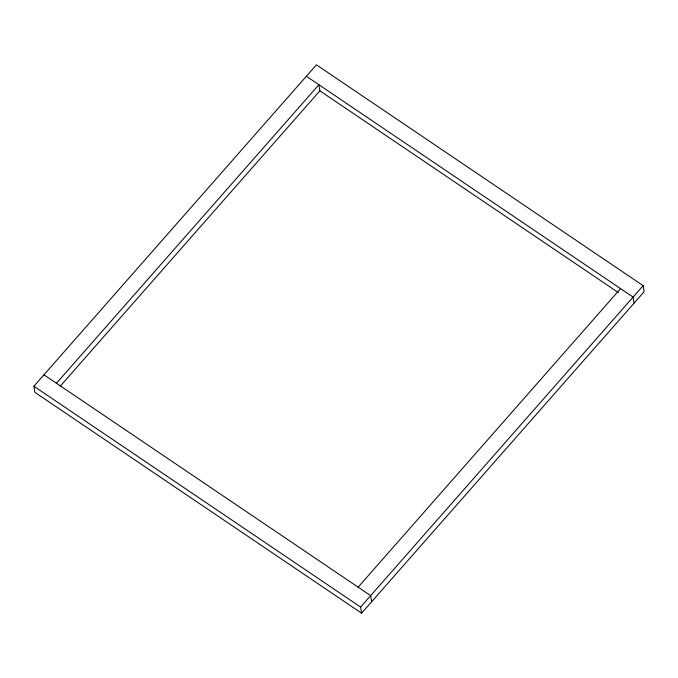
<?xml version="1.0" encoding="UTF-8"?>
<svg xmlns="http://www.w3.org/2000/svg" width="678" height="678" viewBox="0 0 678 678"><rect width="100%" height="100%" fill="white"/><g stroke="black" fill="none" stroke-linecap="round" stroke-linejoin="round"><path stroke-width="1.02" d="M33.9 386.24L316.414 64.825L643.125 285.65L644.1 291.76L361.586 613.175L34.875 392.35L33.9 386.24L360.603 607.064L361.586 613.175M56.46 383.256L318.88 84.716L319.855 90.827L60.232 386.197M358.145 587.173L620.556 288.633M360.603 607.064L643.125 285.65M306.371 76.258L633.074 297.083L634.049 303.193M319.609 90.657L618.285 292.54M43.951 374.807L370.654 595.631L371.629 601.742"/></g></svg>
